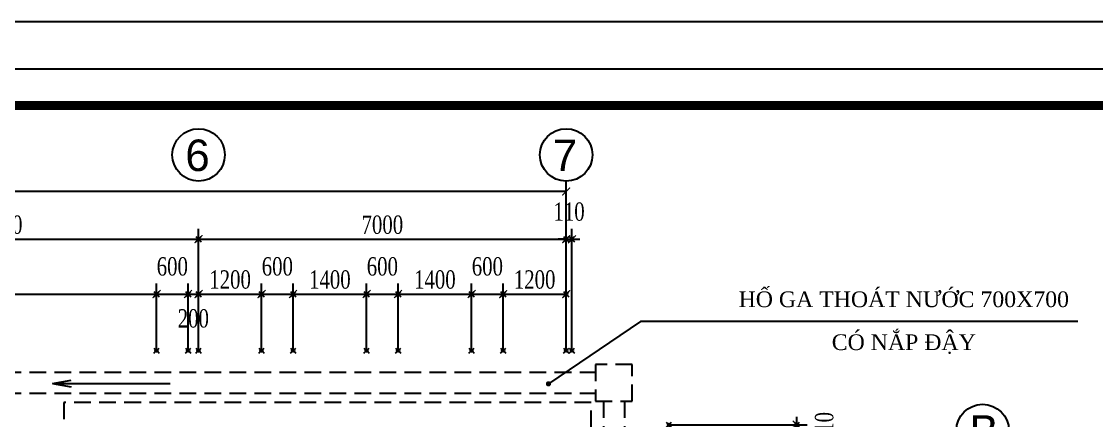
# Model space of a CAD drawing. Extents: x -32628 to 190565, y 82974 to 183560.
# Drawn here: x 14906 to 35378, y 128534 to 136144 of the extents above; entities that cross this region are included whole.
import ezdxf
from ezdxf.enums import TextEntityAlignment as Align

# ---------------------------------------------------------------- set-up
doc = ezdxf.new("R2010")
doc.units = 0
doc.header["$LTSCALE"] = 100
doc.header["$MEASUREMENT"] = 0
doc.header["$PDMODE"] = 35
doc.header["$PDSIZE"] = 50
doc.linetypes.add('HIDDEN2', pattern=[4.7625, 3.175, -1.5875])
doc.layers.get('0').update_dxf_attribs({"linetype": 'CONTINUOUS'})
for name, color, linetype in [('DWGshare.com_C-TIET_DWGshare.com', 1, 'HIDDEN2'), ('DWGshare.com_DIM_DWGshare.com', 8, 'CONTINUOUS'), ('DWGshare.com_KHUAT_DWGshare.com', 145, 'HIDDEN2'), ('DWGshare.com_TEXT_DWGshare.com', 2, 'CONTINUOUS'), ('DWGshare.com_THAY_DWGshare.com', 9, 'CONTINUOUS')]:
    doc.layers.add(name, color=color, linetype=linetype)
doc.layers.add('DWGshare.com_DEFPOINTS_DWGshare.com', color=7, linetype='CONTINUOUS', plot=False)
doc.styles.add('1', font='vntimeh.shx', dxfattribs={"width": 0.75})
doc.styles.add('VHARIAL', font='')
doc.styles.get('VHARIAL').set_extended_font_data('.VnArialH')
doc.dimstyles.new('D2-100', dxfattribs={"dimtxt": 350, "dimasz": 150, "dimexe": 200, "dimexo": 0, "dimgap": 100, "dimtad": 1, "dimdec": 0, "dimzin": 0, "dimdsep": 46, "dimtxsty": '1', "dimblk1": 'ARCHTICK', "dimblk2": 'ARCHTICK', "dimsah": 1, "dimcen": 0.09, "dimclrd": 256, "dimclre": 256, "dimclrt": 2, "dimadec": 0, "dimazin": 0, "dimtfac": 1, "dimtdec": 0, "dimtmove": 2, "dimatfit": 3, "dimldrblk": 'ARCHTICK', "dimfxl": 1, "dimtolj": 1, "dimtzin": 0, "dimarcsym": 0})

# ---------------------------------------------------------------- blocks, each defined once
blk = doc.blocks.new('_ARCHTICK')
at = {"color": 0, "linetype": 'ByBlock', "const_width": 0.15}
blk.add_lwpolyline([(-0.5, -0.5), (0.5, 0.5)], dxfattribs=at)
blk = doc.blocks.new('*D63')
at = {"linetype": 'ByBlock', "transparency": 16777216}
for p, q in [((18278, 129867), (18278, 132191)), ((10778, 131991), (18278, 131991))]:
    blk.add_line(p, q, dxfattribs=at)
at = {"layer": 'DWGshare.com_DEFPOINTS_DWGshare.com', "color": 0, "linetype": 'ByBlock', "transparency": 16777216}
for p in [(18278, 131991), (10778, 129867), (18278, 129867)]:
    blk.add_point(p, dxfattribs=at)
at = {"linetype": 'ByBlock', "transparency": 16777216, "xscale": 150, "yscale": 150, "zscale": 150, "rotation": 180}
blk.add_blockref('_ARCHTICK', (10778, 131991), dxfattribs=at)
at = {"linetype": 'ByBlock', "transparency": 16777216, "xscale": 150, "yscale": 150, "zscale": 150}
blk.add_blockref('_ARCHTICK', (18278, 131991), dxfattribs=at)
at = {"color": 2, "linetype": 'ByBlock', "transparency": 16777216, "insert": (14528, 132266), "char_height": 350, "attachment_point": 5, "style": '1'}
blk.add_mtext('\\A1;7500', dxfattribs=at)
blk = doc.blocks.new('*D64')
at = {"linetype": 'ByBlock', "transparency": 16777216}
for p, q in [((25278, 129867), (25278, 132191)), ((18278, 131991), (25278, 131991))]:
    blk.add_line(p, q, dxfattribs=at)
at = {"layer": 'DWGshare.com_DEFPOINTS_DWGshare.com', "color": 0, "linetype": 'ByBlock', "transparency": 16777216}
for p in [(25278, 131991), (18278, 129867), (25278, 129867)]:
    blk.add_point(p, dxfattribs=at)
at = {"linetype": 'ByBlock', "transparency": 16777216, "xscale": 150, "yscale": 150, "zscale": 150, "rotation": 180}
blk.add_blockref('_ARCHTICK', (18278, 131991), dxfattribs=at)
at = {"linetype": 'ByBlock', "transparency": 16777216, "xscale": 150, "yscale": 150, "zscale": 150}
blk.add_blockref('_ARCHTICK', (25278, 131991), dxfattribs=at)
at = {"color": 2, "linetype": 'ByBlock', "transparency": 16777216, "insert": (21778, 132266), "char_height": 350, "attachment_point": 5, "style": '1'}
blk.add_mtext('\\A1;7000', dxfattribs=at)
blk = doc.blocks.new('*D65')
at = {"linetype": 'ByBlock', "transparency": 16777216}
for p, q in [((113497, 129867), (113497, 133100)), ((157497, 129867), (157497, 133100)), ((157497, 132900), (113497, 132900))]:
    blk.add_line(p, q, dxfattribs=at)
at = {"layer": 'DWGshare.com_DEFPOINTS_DWGshare.com', "color": 0, "linetype": 'ByBlock', "transparency": 16777216}
for p in [(113497, 132900), (113497, 129867), (157497, 129867)]:
    blk.add_point(p, dxfattribs=at)
at = {"linetype": 'ByBlock', "transparency": 16777216, "xscale": 150, "yscale": 150, "zscale": 150, "rotation": 180}
blk.add_blockref('_ARCHTICK', (113497, 132900), dxfattribs=at)
at = {"linetype": 'ByBlock', "transparency": 16777216, "xscale": 150, "yscale": 150, "zscale": 150}
blk.add_blockref('_ARCHTICK', (157497, 132900), dxfattribs=at)
at = {"color": 2, "linetype": 'ByBlock', "transparency": 16777216, "insert": (133406, 133175), "char_height": 350, "attachment_point": 5, "style": '1'}
blk.add_mtext('\\A1;44000', dxfattribs=at)
blk = doc.blocks.new('*D140')
at = {"linetype": 'ByBlock', "transparency": 16777216}
for p, q in [((161888, 128454), (161888, 128604)), ((159454, 128454), (162088, 128454)), ((161888, 128344), (161888, 128454)), ((161888, 128344), (161888, 128454)), ((159454, 128344), (162088, 128344)), ((161888, 128344), (161888, 128194))]:
    blk.add_line(p, q, dxfattribs=at)
at = {"layer": 'DWGshare.com_DEFPOINTS_DWGshare.com', "color": 0, "linetype": 'ByBlock', "transparency": 16777216}
for p in [(159454, 128454), (161888, 128454), (159454, 128344)]:
    blk.add_point(p, dxfattribs=at)
at = {"linetype": 'ByBlock', "transparency": 16777216, "xscale": 150, "yscale": 150, "zscale": 150}
for p, rotation in [((161888, 128454), 270), ((161888, 128344), 90)]:
    blk.add_blockref('_ARCHTICK', p, dxfattribs=dict(at, rotation=rotation))
at = {"color": 2, "linetype": 'ByBlock', "transparency": 16777216, "insert": (162413, 128399), "char_height": 350, "attachment_point": 5, "rotation": 90, "style": '1'}
blk.add_mtext('\\A1;110', dxfattribs=at)
blk = doc.blocks.new('*D141')
at = {"linetype": 'ByBlock', "transparency": 16777216}
for p, q in [((157497, 129867), (157497, 132191)), ((157607, 129867), (157607, 132191)), ((157497, 131991), (157347, 131991)), ((157497, 131991), (157607, 131991)), ((157497, 131991), (157607, 131991)), ((157607, 131991), (157757, 131991))]:
    blk.add_line(p, q, dxfattribs=at)
at = {"layer": 'DWGshare.com_DEFPOINTS_DWGshare.com', "color": 0, "linetype": 'ByBlock', "transparency": 16777216}
for p in [(157607, 131991), (157497, 129867), (157607, 129867)]:
    blk.add_point(p, dxfattribs=at)
at = {"linetype": 'ByBlock', "transparency": 16777216, "xscale": 150, "yscale": 150, "zscale": 150}
blk.add_blockref('_ARCHTICK', (157497, 131991), dxfattribs=at)
at = {"linetype": 'ByBlock', "transparency": 16777216, "xscale": 150, "yscale": 150, "zscale": 150, "rotation": 180}
blk.add_blockref('_ARCHTICK', (157607, 131991), dxfattribs=at)
at = {"color": 2, "linetype": 'ByBlock', "transparency": 16777216, "insert": (157552, 132516), "char_height": 350, "attachment_point": 5, "style": '1'}
blk.add_mtext('\\A1;110', dxfattribs=at)
blk = doc.blocks.new('*D175')
at = {"linetype": 'ByBlock', "transparency": 16777216}
for p, q in [((142997, 129867), (142997, 131146)), ((149697, 129867), (149697, 131146)), ((142997, 130946), (149697, 130946))]:
    blk.add_line(p, q, dxfattribs=at)
at = {"layer": 'DWGshare.com_DEFPOINTS_DWGshare.com', "color": 0, "linetype": 'ByBlock', "transparency": 16777216}
for p in [(149697, 130946), (142997, 129867), (149697, 129867)]:
    blk.add_point(p, dxfattribs=at)
at = {"linetype": 'ByBlock', "transparency": 16777216, "xscale": 150, "yscale": 150, "zscale": 150, "rotation": 180}
blk.add_blockref('_ARCHTICK', (142997, 130946), dxfattribs=at)
at = {"linetype": 'ByBlock', "transparency": 16777216, "xscale": 150, "yscale": 150, "zscale": 150}
blk.add_blockref('_ARCHTICK', (149697, 130946), dxfattribs=at)
at = {"color": 2, "linetype": 'ByBlock', "transparency": 16777216, "insert": (146347, 131221), "char_height": 350, "attachment_point": 5, "style": '1'}
blk.add_mtext('\\A1;6700', dxfattribs=at)
blk = doc.blocks.new('*D176')
at = {"linetype": 'ByBlock', "transparency": 16777216}
for p, q in [((18078, 129867), (18078, 131146)), ((17478, 130946), (18078, 130946))]:
    blk.add_line(p, q, dxfattribs=at)
at = {"layer": 'DWGshare.com_DEFPOINTS_DWGshare.com', "color": 0, "linetype": 'ByBlock', "transparency": 16777216}
for p in [(18078, 130946), (17478, 129867), (18078, 129867)]:
    blk.add_point(p, dxfattribs=at)
at = {"linetype": 'ByBlock', "transparency": 16777216, "xscale": 150, "yscale": 150, "zscale": 150, "rotation": 180}
blk.add_blockref('_ARCHTICK', (17478, 130946), dxfattribs=at)
at = {"linetype": 'ByBlock', "transparency": 16777216, "xscale": 150, "yscale": 150, "zscale": 150}
blk.add_blockref('_ARCHTICK', (18078, 130946), dxfattribs=at)
at = {"color": 2, "linetype": 'ByBlock', "transparency": 16777216, "insert": (17778, 131471), "char_height": 350, "attachment_point": 5, "style": '1'}
blk.add_mtext('\\A1;600', dxfattribs=at)
blk = doc.blocks.new('*D177')
at = {"linetype": 'ByBlock', "transparency": 16777216}
for p, q in [((18278, 129867), (18278, 131146)), ((18078, 130946), (18278, 130946))]:
    blk.add_line(p, q, dxfattribs=at)
at = {"layer": 'DWGshare.com_DEFPOINTS_DWGshare.com', "color": 0, "linetype": 'ByBlock', "transparency": 16777216}
for p in [(18278, 130946), (18078, 129867), (18278, 129867)]:
    blk.add_point(p, dxfattribs=at)
at = {"linetype": 'ByBlock', "transparency": 16777216, "xscale": 150, "yscale": 150, "zscale": 150, "rotation": 180}
blk.add_blockref('_ARCHTICK', (18078, 130946), dxfattribs=at)
at = {"linetype": 'ByBlock', "transparency": 16777216, "xscale": 150, "yscale": 150, "zscale": 150}
blk.add_blockref('_ARCHTICK', (18278, 130946), dxfattribs=at)
at = {"color": 2, "linetype": 'ByBlock', "transparency": 16777216, "insert": (18178, 130479), "char_height": 350, "attachment_point": 5, "style": '1'}
blk.add_mtext('\\A1;200', dxfattribs=at)
blk = doc.blocks.new('*D178')
at = {"linetype": 'ByBlock', "transparency": 16777216}
for p, q in [((19478, 129867), (19478, 131146)), ((18278, 130946), (19478, 130946))]:
    blk.add_line(p, q, dxfattribs=at)
at = {"layer": 'DWGshare.com_DEFPOINTS_DWGshare.com', "color": 0, "linetype": 'ByBlock', "transparency": 16777216}
for p in [(19478, 130946), (18278, 129867), (19478, 129867)]:
    blk.add_point(p, dxfattribs=at)
at = {"linetype": 'ByBlock', "transparency": 16777216, "xscale": 150, "yscale": 150, "zscale": 150, "rotation": 180}
blk.add_blockref('_ARCHTICK', (18278, 130946), dxfattribs=at)
at = {"linetype": 'ByBlock', "transparency": 16777216, "xscale": 150, "yscale": 150, "zscale": 150}
blk.add_blockref('_ARCHTICK', (19478, 130946), dxfattribs=at)
at = {"color": 2, "linetype": 'ByBlock', "transparency": 16777216, "insert": (18878, 131221), "char_height": 350, "attachment_point": 5, "style": '1'}
blk.add_mtext('\\A1;1200', dxfattribs=at)
blk = doc.blocks.new('*D179')
at = {"linetype": 'ByBlock', "transparency": 16777216}
for p, q in [((20078, 129867), (20078, 131146)), ((19478, 130946), (20078, 130946))]:
    blk.add_line(p, q, dxfattribs=at)
at = {"layer": 'DWGshare.com_DEFPOINTS_DWGshare.com', "color": 0, "linetype": 'ByBlock', "transparency": 16777216}
for p in [(20078, 130946), (19478, 129867), (20078, 129867)]:
    blk.add_point(p, dxfattribs=at)
at = {"linetype": 'ByBlock', "transparency": 16777216, "xscale": 150, "yscale": 150, "zscale": 150, "rotation": 180}
blk.add_blockref('_ARCHTICK', (19478, 130946), dxfattribs=at)
at = {"linetype": 'ByBlock', "transparency": 16777216, "xscale": 150, "yscale": 150, "zscale": 150}
blk.add_blockref('_ARCHTICK', (20078, 130946), dxfattribs=at)
at = {"color": 2, "linetype": 'ByBlock', "transparency": 16777216, "insert": (19778, 131471), "char_height": 350, "attachment_point": 5, "style": '1'}
blk.add_mtext('\\A1;600', dxfattribs=at)
blk = doc.blocks.new('*D180')
at = {"linetype": 'ByBlock', "transparency": 16777216}
for p, q in [((21478, 129867), (21478, 131146)), ((20078, 130946), (21478, 130946))]:
    blk.add_line(p, q, dxfattribs=at)
at = {"layer": 'DWGshare.com_DEFPOINTS_DWGshare.com', "color": 0, "linetype": 'ByBlock', "transparency": 16777216}
for p in [(21478, 130946), (20078, 129867), (21478, 129867)]:
    blk.add_point(p, dxfattribs=at)
at = {"linetype": 'ByBlock', "transparency": 16777216, "xscale": 150, "yscale": 150, "zscale": 150, "rotation": 180}
blk.add_blockref('_ARCHTICK', (20078, 130946), dxfattribs=at)
at = {"linetype": 'ByBlock', "transparency": 16777216, "xscale": 150, "yscale": 150, "zscale": 150}
blk.add_blockref('_ARCHTICK', (21478, 130946), dxfattribs=at)
at = {"color": 2, "linetype": 'ByBlock', "transparency": 16777216, "insert": (20778, 131221), "char_height": 350, "attachment_point": 5, "style": '1'}
blk.add_mtext('\\A1;1400', dxfattribs=at)
blk = doc.blocks.new('*D181')
at = {"linetype": 'ByBlock', "transparency": 16777216}
for p, q in [((22078, 129867), (22078, 131146)), ((21478, 130946), (22078, 130946))]:
    blk.add_line(p, q, dxfattribs=at)
at = {"layer": 'DWGshare.com_DEFPOINTS_DWGshare.com', "color": 0, "linetype": 'ByBlock', "transparency": 16777216}
for p in [(22078, 130946), (21478, 129867), (22078, 129867)]:
    blk.add_point(p, dxfattribs=at)
at = {"linetype": 'ByBlock', "transparency": 16777216, "xscale": 150, "yscale": 150, "zscale": 150, "rotation": 180}
blk.add_blockref('_ARCHTICK', (21478, 130946), dxfattribs=at)
at = {"linetype": 'ByBlock', "transparency": 16777216, "xscale": 150, "yscale": 150, "zscale": 150}
blk.add_blockref('_ARCHTICK', (22078, 130946), dxfattribs=at)
at = {"color": 2, "linetype": 'ByBlock', "transparency": 16777216, "insert": (21778, 131471), "char_height": 350, "attachment_point": 5, "style": '1'}
blk.add_mtext('\\A1;600', dxfattribs=at)
blk = doc.blocks.new('*D182')
at = {"linetype": 'ByBlock', "transparency": 16777216}
for p, q in [((23478, 129867), (23478, 131146)), ((22078, 130946), (23478, 130946))]:
    blk.add_line(p, q, dxfattribs=at)
at = {"layer": 'DWGshare.com_DEFPOINTS_DWGshare.com', "color": 0, "linetype": 'ByBlock', "transparency": 16777216}
for p in [(23478, 130946), (22078, 129867), (23478, 129867)]:
    blk.add_point(p, dxfattribs=at)
at = {"linetype": 'ByBlock', "transparency": 16777216, "xscale": 150, "yscale": 150, "zscale": 150, "rotation": 180}
blk.add_blockref('_ARCHTICK', (22078, 130946), dxfattribs=at)
at = {"linetype": 'ByBlock', "transparency": 16777216, "xscale": 150, "yscale": 150, "zscale": 150}
blk.add_blockref('_ARCHTICK', (23478, 130946), dxfattribs=at)
at = {"color": 2, "linetype": 'ByBlock', "transparency": 16777216, "insert": (22778, 131221), "char_height": 350, "attachment_point": 5, "style": '1'}
blk.add_mtext('\\A1;1400', dxfattribs=at)
blk = doc.blocks.new('*D183')
at = {"linetype": 'ByBlock', "transparency": 16777216}
for p, q in [((24078, 129867), (24078, 131146)), ((23478, 130946), (24078, 130946))]:
    blk.add_line(p, q, dxfattribs=at)
at = {"layer": 'DWGshare.com_DEFPOINTS_DWGshare.com', "color": 0, "linetype": 'ByBlock', "transparency": 16777216}
for p in [(24078, 130946), (23478, 129867), (24078, 129867)]:
    blk.add_point(p, dxfattribs=at)
at = {"linetype": 'ByBlock', "transparency": 16777216, "xscale": 150, "yscale": 150, "zscale": 150, "rotation": 180}
blk.add_blockref('_ARCHTICK', (23478, 130946), dxfattribs=at)
at = {"linetype": 'ByBlock', "transparency": 16777216, "xscale": 150, "yscale": 150, "zscale": 150}
blk.add_blockref('_ARCHTICK', (24078, 130946), dxfattribs=at)
at = {"color": 2, "linetype": 'ByBlock', "transparency": 16777216, "insert": (23778, 131471), "char_height": 350, "attachment_point": 5, "style": '1'}
blk.add_mtext('\\A1;600', dxfattribs=at)
blk = doc.blocks.new('*D184')
at = {"linetype": 'ByBlock', "transparency": 16777216}
for p, q in [((25278, 129867), (25278, 131146)), ((24078, 130946), (25278, 130946))]:
    blk.add_line(p, q, dxfattribs=at)
at = {"layer": 'DWGshare.com_DEFPOINTS_DWGshare.com', "color": 0, "linetype": 'ByBlock', "transparency": 16777216}
for p in [(25278, 130946), (24078, 129867), (25278, 129867)]:
    blk.add_point(p, dxfattribs=at)
at = {"linetype": 'ByBlock', "transparency": 16777216, "xscale": 150, "yscale": 150, "zscale": 150, "rotation": 180}
blk.add_blockref('_ARCHTICK', (24078, 130946), dxfattribs=at)
at = {"linetype": 'ByBlock', "transparency": 16777216, "xscale": 150, "yscale": 150, "zscale": 150}
blk.add_blockref('_ARCHTICK', (25278, 130946), dxfattribs=at)
at = {"color": 2, "linetype": 'ByBlock', "transparency": 16777216, "insert": (24678, 131221), "char_height": 350, "attachment_point": 5, "style": '1'}
blk.add_mtext('\\A1;1200', dxfattribs=at)

msp = doc.modelspace()

# ---------------------------------------------------------------- linework, layer by layer
at = {"layer": 'DWGshare.com_C-TIET_DWGshare.com'}
msp.add_lwpolyline([(15712.2, 123648.2), (25754.1, 123648.2), (25754.1, 128880.6), (15712.2, 128880.6)], close=True, dxfattribs=at)
at = {"layer": 'DWGshare.com_DEFPOINTS_DWGshare.com'}
msp.add_lwpolyline([(40035.4, 82973.9), (-32628.4, 82973.9), (-32628.4, 136144.2), (40035.4, 136144.2)], close=True, dxfattribs=at)
at = {"layer": 'DWGshare.com_DIM_DWGshare.com'}
for q in [(15854.8, 129301.5), (17739.3, 129238.2), (15854.8, 129174.8)]:
    msp.add_line((15496.3, 129238.2), q, dxfattribs=at)
at = {"layer": 'DWGshare.com_KHUAT_DWGshare.com'}
for p, q in [((3628.2, 129453.9), (25838.2, 129453.9)), ((3628.2, 129053.9), (25838.2, 129053.9)), ((25988.2, 128903.9), (25988.2, 95783.9)), ((26388.2, 128903.9), (26388.2, 95783.9))]:
    msp.add_line(p, q, dxfattribs=at)
msp.add_lwpolyline([(26538.2, 128903.9), (26538.2, 129603.9), (25838.2, 129603.9), (25838.2, 128903.9)], close=True, dxfattribs=at)
at = {"layer": 'DWGshare.com_TEXT_DWGshare.com'}
msp.add_lwpolyline([(35019.7, 130421.2), (26693.3, 130421.2), (24941.5, 129234.4)], dxfattribs=at)
at = {"layer": 'DWGshare.com_TEXT_DWGshare.com', "const_width": 50}
msp.add_lwpolyline([(24916.5, 129234.4, 1), (24966.5, 129234.4, 1)], format="xyb", close=True, dxfattribs=at)
at = {"layer": 'DWGshare.com_TEXT_DWGshare.com'}
for centre in [(18278.2, 133599.8), (25278.2, 133599.8), (33209.4, 128343.9)]:
    msp.add_circle(centre, 500, dxfattribs=at)
at = {"layer": 'DWGshare.com_THAY_DWGshare.com'}
msp.add_lwpolyline([(39129.5, 83879.8), (-31722.5, 83879.8), (-31722.5, 135238.3), (39129.5, 135238.3)], close=True, dxfattribs=at)
at = {"layer": 'DWGshare.com_THAY_DWGshare.com', "const_width": 173.7}
msp.add_lwpolyline([(-31024.5, 84577.8), (-31024.5, 134540.3), (38431.4, 134540.3), (38431.4, 84577.8)], close=True, dxfattribs=at)

# ---------------------------------------------------------------- texts
at = {"layer": 'DWGshare.com_TEXT_DWGshare.com', "style": 'VHARIAL'}
for s, p in [('6', (18024.8, 133292)), ('7', (25024.8, 133292)), ('b', (32956.1, 128036.1))]:
    msp.add_text(s, height=600, dxfattribs=at).set_placement(p)
at = {"layer": 'DWGshare.com_TEXT_DWGshare.com', "style": '1'}
for s, p in [('hè ga tho¸t n\xadíc 700x700', (31708.4, 130897.1)), ('cã n¾p ®Ëy', (31708.4, 130043))]:
    msp.add_text(s, height=300, dxfattribs=at).set_placement(p, align=Align.MIDDLE)

# ---------------------------------------------------------------- dimensions: what is measured, and where the dimension line sits
at = {"layer": 'DWGshare.com_DIM_DWGshare.com'}
dim = msp.add_linear_dim(base=(-18721.8, 132899.8), p1=(25278.2, 129866.9), p2=(-18721.8, 129866.9), dimstyle='D2-100', dxfattribs=at)
dim.commit()
dim.dimension.update_dxf_attribs({"geometry": '*D65', "text_midpoint": (1187.7, 133174.8), "dimtype": 160, "insert": (-132218.5, 0)})
for base, p1, p2, picture, middle in [((25388.2, 131990.7), (25278.2, 129866.9), (25388.2, 129866.9), '*D141', (25333.2, 132515.7)), ((17478.2, 130945.7), (10778.2, 129866.9), (17478.2, 129866.9), '*D175', (14128.2, 131220.7))]:
    dim = msp.add_linear_dim(base=base, p1=p1, p2=p2, dimstyle='D2-100', dxfattribs=at)
    dim.commit()
    dim.dimension.update_dxf_attribs({"geometry": picture, "text_midpoint": middle, "insert": (-132218.5, 0)})
for base, p1, p2, picture, middle in [((18278.2, 131990.7), (10778.2, 129866.9), (18278.2, 129866.9), '*D63', (14528.2, 132265.7)), ((25278.2, 131990.7), (18278.2, 129866.9), (25278.2, 129866.9), '*D64', (21778.2, 132265.7)), ((18078.2, 130945.7), (17478.2, 129866.9), (18078.2, 129866.9), '*D176', (17778.2, 131470.7)), ((20078.2, 130945.7), (19478.2, 129866.9), (20078.2, 129866.9), '*D179', (19778.2, 131470.7)), ((22078.2, 130945.7), (21478.2, 129866.9), (22078.2, 129866.9), '*D181', (21778.2, 131470.7)), ((24078.2, 130945.7), (23478.2, 129866.9), (24078.2, 129866.9), '*D183', (23778.2, 131470.7)), ((19478.2, 130945.7), (18278.2, 129866.9), (19478.2, 129866.9), '*D178', (18878.2, 131220.7)), ((21478.2, 130945.7), (20078.2, 129866.9), (21478.2, 129866.9), '*D180', (20778.2, 131220.7)), ((23478.2, 130945.7), (22078.2, 129866.9), (23478.2, 129866.9), '*D182', (22778.2, 131220.7)), ((25278.2, 130945.7), (24078.2, 129866.9), (25278.2, 129866.9), '*D184', (24678.2, 131220.7))]:
    dim = msp.add_linear_dim(base=base, p1=p1, p2=p2, dimstyle='D2-100', override={"dimse1": 1}, dxfattribs=at)
    dim.commit()
    dim.dimension.update_dxf_attribs({"geometry": picture, "text_midpoint": middle})
dim = msp.add_linear_dim(base=(18278.2, 130945.7), p1=(18078.2, 129866.9), p2=(18278.2, 129866.9), dimstyle='D2-100', override={"dimse1": 1}, dxfattribs=at)
dim.commit()
dim.dimension.update_dxf_attribs({"geometry": '*D177', "text_midpoint": (18178.2, 130479), "dimtype": 160})
dim = msp.add_linear_dim(base=(29669.8, 128453.9), p1=(27235.9, 128343.9), p2=(27235.9, 128453.9), angle=90, dimstyle='D2-100', dxfattribs=at)
dim.commit()
dim.dimension.update_dxf_attribs({"geometry": '*D140', "text_midpoint": (30194.8, 128398.9), "insert": (-132218.5, 0)})

doc.saveas('drawing.dxf')
